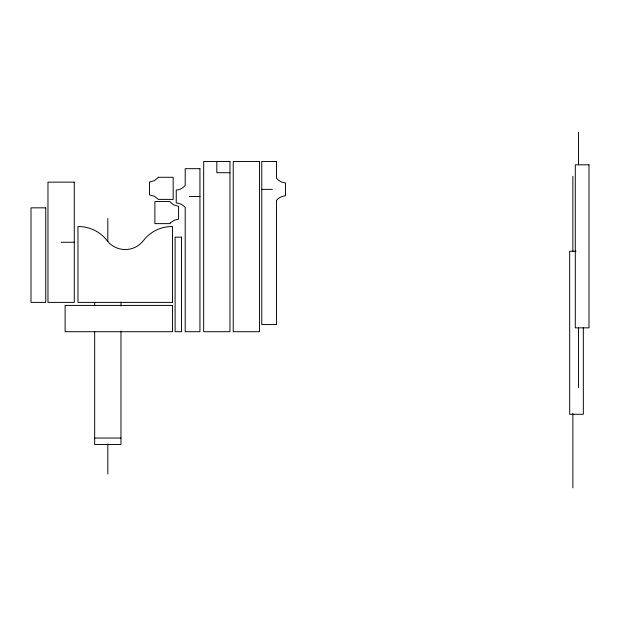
<?xml version="1.0" encoding="UTF-8"?>
<svg xmlns="http://www.w3.org/2000/svg" width="620" height="620" viewBox="0 0 620 620"><rect width="100%" height="100%" fill="white"/><g stroke="black" fill="none" stroke-linecap="round" stroke-linejoin="round"><path stroke-width="0.93" d="M229.974 172.724L216.822 172.724L216.822 161.533M261.772 189.364L272.304 189.364M189.402 196.509L199.942 196.509M61.124 242.265L74.276 242.265M576.05 251.24L569.679 251.24L569.679 414.276L583.335 414.276L583.335 327.453M94.666 438.061L120.97 438.061M578.491 132.176L578.491 164.811M578.491 327.693L578.491 387.5M572.865 176.32L572.865 251.24M572.865 413.447L572.865 487.824M120.97 302.087L120.97 306.048M120.97 330.995L120.97 444.486L94.666 444.486L94.666 331.615M107.818 218.604L107.818 241.645M107.818 444.029L107.818 473.928M94.666 302.614L94.666 305.598M158.425 177.289L154.45 180.614L149.474 182.048L149.474 194.897L154.388 196.284L158.425 199.4L173.166 199.4L173.166 177.289L158.425 177.289M170.213 223.014L169.624 223.634L154.892 223.634L154.892 201.523L169.624 201.523L173.608 204.848L178.583 206.282L178.583 219.131L174.445 220.154L170.213 223.014M229.974 161.533L203.67 161.533L203.67 331.716L229.974 331.716L229.974 161.533M259.54 161.533L233.236 161.533L233.236 331.716L259.54 331.716L259.54 161.533M276.505 161.533L261.772 161.533L261.772 324.57L276.505 324.57L276.505 200.291A13.4 13.4 0 0 1 285.464 195.788L285.464 182.939A12.594 12.594 0 0 1 276.505 178.18L276.505 161.533M589 164.811L575.298 164.811L575.298 327.848L589 327.848L589 164.811M199.942 168.679L185.202 168.679L185.202 185.318A12.594 12.594 0 0 1 176.25 190.084L176.25 202.934A13.4 13.4 0 0 1 185.202 207.437L185.202 331.716L199.942 331.716L199.942 168.679M74.276 182.141L47.973 182.141L47.973 302.389L74.276 302.389L74.276 182.141M45.741 207.84L31 207.84L31 302.389L45.741 302.389L45.741 207.84M181.528 237.165L175.103 237.165L175.103 331.716L181.528 331.716L181.528 237.165M172.515 302.389L77.965 302.389L77.965 226.571A35.735 35.735 0 0 1 107.028 240.552A22.956 22.956 0 0 0 143.452 240.552A35.735 35.735 0 0 1 172.515 226.571L172.515 302.389M172.515 305.412L65.115 305.412L65.115 331.716L172.515 331.716L172.515 305.412"/></g></svg>
